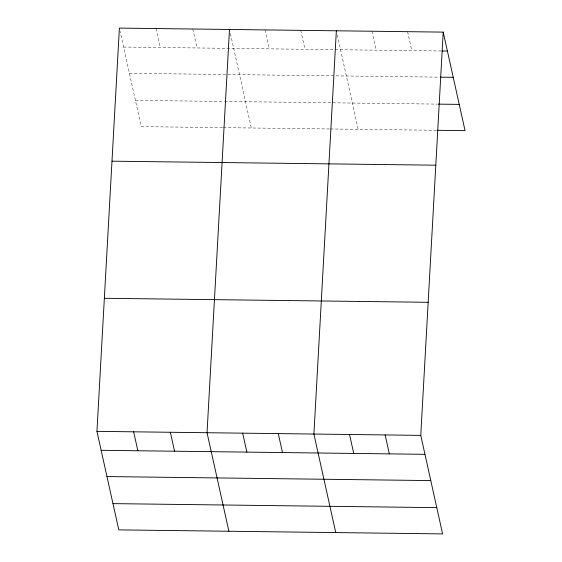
<?xml version="1.0" encoding="UTF-8"?>
<svg xmlns="http://www.w3.org/2000/svg" width="562" height="562" viewBox="0 0 562 562"><rect width="100%" height="100%" fill="white"/><g stroke="black" fill="none" stroke-linecap="round" stroke-linejoin="round"><path stroke-width="0.42" stroke-dasharray="2.81 2.11" d="M123.598 47.046L441.332 50.987M129.422 73.306L439.336 77.149M135.421 100.366L223.669 101.462M224.547 101.469L437.51 104.11M222.503 127.637L141.238 126.626L120.127 31.395M223.374 127.644L329.529 128.965M330.393 128.972L437.25 130.3M407.591 31.676L411.791 50.622M371.974 31.233L376.175 50.18M337.263 34.907L358.198 129.316M300.733 30.348L304.934 49.294M265.116 29.905L269.317 48.852M230.406 33.587L251.34 127.988M192.794 29.013L196.995 47.96M156.095 28.557L160.296 47.503"/><path stroke-width="0.84" d="M443.207 32.118L420.762 435.374L442.603 533.9L118.793 529.882L96.945 431.356L119.397 28.1L443.207 32.118L465.055 130.644L437.25 130.3M229.493 29.463L207.041 432.726L228.889 531.252M336.35 30.791L313.898 434.047L335.746 532.572M442.196 51.002L447.408 51.065M440.201 77.163L453.232 77.324M438.381 104.125L459.231 104.384M111.993 161.175L435.803 165.193M104.356 298.281L428.167 302.3M96.945 431.356L420.762 435.374M101.146 450.303L424.956 454.321M106.97 476.569L430.78 480.58M112.969 503.622L436.779 507.641M385.139 434.932L389.34 453.878M349.522 434.489L353.723 453.436M278.281 433.604L282.482 452.551M242.665 433.162L246.866 452.115M170.342 432.269L174.543 451.216M133.644 431.813L137.845 450.759"/></g></svg>
